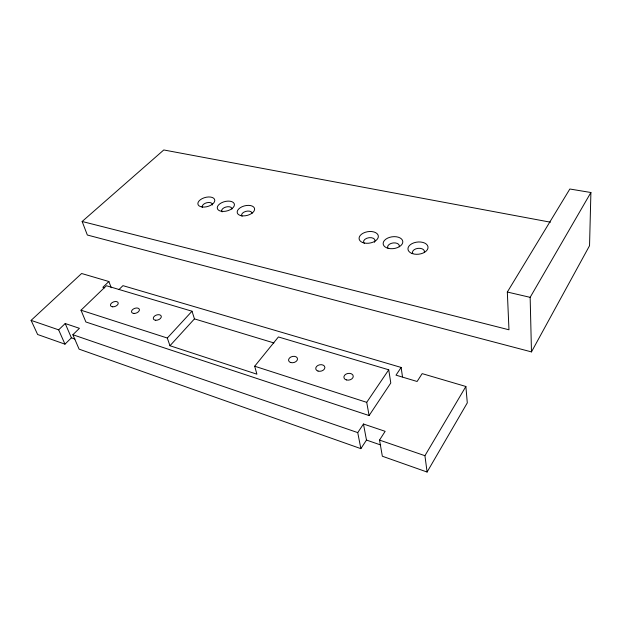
<?xml version="1.0" encoding="UTF-8"?>
<svg xmlns="http://www.w3.org/2000/svg" width="622" height="622" viewBox="0 0 622 622"><rect width="100%" height="100%" fill="white"/><g stroke="black" fill="none" stroke-linecap="round" stroke-linejoin="round"><path stroke-width="0.93" d="M82.143 221.486L508.975 329.792L507.327 292.037L569.845 189.01L590.9 192.509L589.539 245.706L531.476 351.897L87.344 235.023L82.143 221.486L163.78 149.964L550.423 222.186M531.476 351.897L530.154 297.339L590.9 192.509M111.252 287.737L108.881 281.517L81.622 273.501L31.1 320.369L58.647 329.839L65.209 323.526L79.429 328.315L72.883 334.729L79.095 349.144L360.869 448.649L357.743 432.609L363.466 424.01L385.15 431.318L379.521 440.088L382.343 456.229L427.096 472.036L467.293 402.869L465.878 386.48L422.159 373.628L417.113 381.488L396.004 375.159L401.143 367.447L122.946 285.653L118.957 289.564M427.096 472.036L424.927 455.693L465.878 386.48M360.869 448.649L366.482 440.057L363.466 424.01M81 310.199L85.883 321.986L369.103 415.55L390.787 382.997L388.734 369.795L278.415 336.953L254.693 366.218L256.902 374.187L169.977 345.731L167.302 338.034L81 310.199L106.393 285.731L192.011 311.218L194.453 318.884L273.929 342.94M369.103 415.55L366.716 402.348L388.734 369.795M169.977 345.731L194.453 318.884M167.302 338.034L192.011 311.218M31.1 320.369L37.631 334.504L64.968 344.16L71.413 337.839L74.935 339.06M108.881 281.517L102.871 287.294L104.636 287.823M507.327 292.037L530.154 297.339M254.693 366.218L366.716 402.348M72.883 334.729L357.743 432.609M379.521 440.088L424.927 455.693M366.482 440.057L380.734 444.994M58.647 329.839L64.968 344.16M65.209 323.526L71.413 337.839M401.143 367.447L402.496 376.885M222.116 211.892A5.264 2.892 -14.7 0 1 225.856 207.048A5.264 2.892 -14.7 0 1 231.905 209.116M364.399 243.521A5.816 3.483 -8.8 0 1 369.056 237.697A5.816 3.483 -8.8 0 1 374.405 242.292M202.554 207.421A5.194 2.815 -15.3 0 1 206.815 202.733A5.194 2.815 -15.3 0 1 212.304 205.035M412.767 253.62A6.033 3.678 -6.5 0 1 417.945 248.357A6.033 3.678 -6.5 0 1 424.352 252.229M387.895 248.1A5.917 3.576 -7.7 0 1 393.127 242.945A5.917 3.576 -7.7 0 1 399.254 246.716M242.09 216.332A5.334 2.978 -14 0 1 245.76 211.402A5.334 2.978 -14 0 1 251.996 213.517M346.337 379.918A4.727 3.367 -10 0 0 353.257 376.248A4.727 3.367 -10 0 0 346.12 374.063A4.727 3.367 -10 0 0 346.337 379.918M318.021 371.07A4.634 3.25 -11.9 0 0 324.886 367.493A4.634 3.25 -11.9 0 0 318.005 365.386A4.634 3.25 -11.9 0 0 318.021 371.07M290.723 362.54A4.548 3.133 -13.6 0 0 297.518 359.049A4.548 3.133 -13.6 0 0 290.878 357.012A4.548 3.133 -13.6 0 0 290.723 362.54M155.718 320.252A4.175 2.574 -19.5 0 0 161.292 316.303A4.175 2.574 -19.5 0 0 154.862 315.852A4.175 2.574 -19.5 0 0 155.718 320.252M133.854 313.434A4.121 2.48 -20.2 0 0 139.414 309.562A4.121 2.48 -20.2 0 0 133.147 309.142A4.121 2.48 -20.2 0 0 133.854 313.434M112.683 306.817A4.066 2.395 -20.7 0 0 118.227 303.038A4.066 2.395 -20.7 0 0 112.115 302.634A4.066 2.395 -20.7 0 0 112.683 306.817M362.626 242.526A9.719 5.785 -8.9 0 0 378.23 237.363A9.719 5.785 -8.9 0 0 365.269 232.294A9.719 5.785 -8.9 0 0 362.626 242.526M221.556 211.309A8.794 4.813 -14.7 0 0 234.432 204.708A8.794 4.813 -14.7 0 0 221.518 202.788A8.794 4.813 -14.7 0 0 221.556 211.309M202.018 206.97A8.685 4.681 -15.3 0 0 214.792 200.455A8.685 4.681 -15.3 0 0 202.166 198.628A8.685 4.681 -15.3 0 0 202.018 206.97M388.618 248.419A9.898 5.948 -7.7 0 0 402.792 241.445A9.898 5.948 -7.7 0 0 387.514 238.179A9.898 5.948 -7.7 0 0 388.618 248.419M412.083 253.519A10.084 6.111 -6.5 0 0 427.983 248.069A10.084 6.111 -6.5 0 0 413.925 242.813A10.084 6.111 -6.5 0 0 412.083 253.519M241.033 215.655A8.91 4.953 -14 0 0 254.6 209.497A8.91 4.953 -14 0 0 242.028 206.753A8.91 4.953 -14 0 0 241.033 215.655"/></g></svg>
